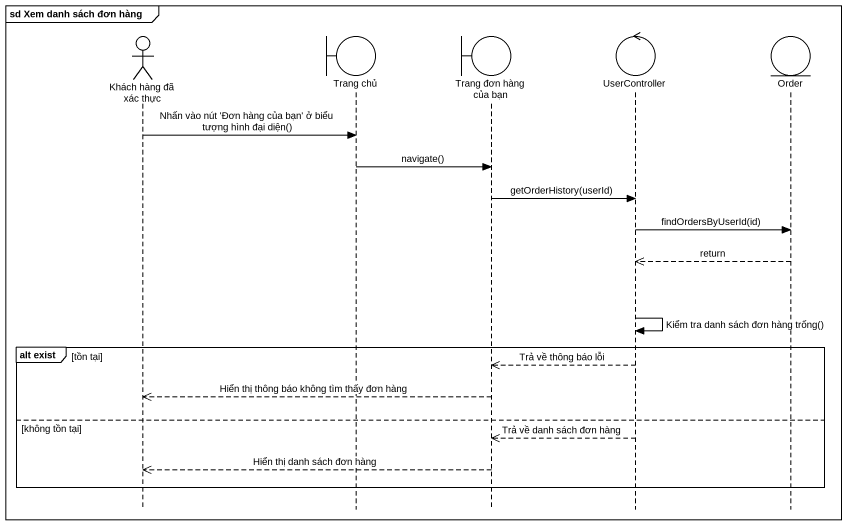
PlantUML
@startuml
mainframe sd Xem danh sách đơn hàng
hide footbox
actor "Khách hàng đã xác thực" as Khách_hàng_đã_xác_thực
boundary "Trang chủ" as Trang_chủ
boundary "Trang đơn hàng của bạn" as Trang_đơn_hàng_của_bạn
control UserController
entity Order

Khách_hàng_đã_xác_thực -> Trang_chủ : Nhấn vào nút 'Đơn hàng của bạn' ở biểu tượng hình đại diện()
Trang_chủ -> Trang_đơn_hàng_của_bạn : navigate()
Trang_đơn_hàng_của_bạn -> UserController : getOrderHistory(userId)
UserController -> Order : findOrdersByUserId(id)
Order -->> UserController : return
UserController -> UserController : Kiểm tra danh sách đơn hàng trống()
group alt exist [tồn tại]
  UserController -->> Trang_đơn_hàng_của_bạn : Trả về thông báo lỗi
  Trang_đơn_hàng_của_bạn -->> Khách_hàng_đã_xác_thực : Hiển thị thông báo không tìm thấy đơn hàng
else không tồn tại
  UserController -->> Trang_đơn_hàng_của_bạn : Trả về danh sách đơn hàng
  Trang_đơn_hàng_của_bạn -->> Khách_hàng_đã_xác_thực : Hiển thị danh sách đơn hàng
end
@enduml
